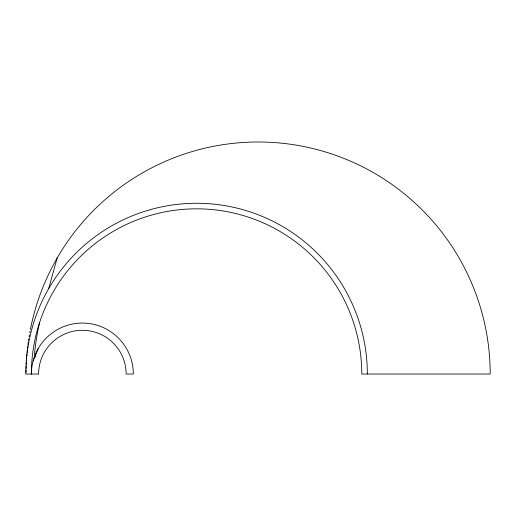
<?xml version="1.0" encoding="UTF-8"?>
<svg xmlns="http://www.w3.org/2000/svg" width="516" height="516" viewBox="0 0 516 516"><rect width="100%" height="100%" fill="white"/><g stroke="black" fill="none" stroke-linecap="round" stroke-linejoin="round"><path stroke-width="0.77" d="M35.114 357.149L35.314 355.614M48.678 288.644L57.166 258M33.147 360.845L38.236 348.552M367.34 374.029A170.77 170.77 0 0 0 196.57 203.265A170.77 170.77 0 0 0 25.8 374.029L38.616 374.029A43.75 43.75 0 0 1 82.367 330.285A43.75 43.75 0 0 1 126.117 374.029L133.321 374.029A50.955 50.955 0 0 0 82.367 323.074A50.955 50.955 0 0 0 31.412 374.029M31.36 374.029A165.21 165.21 0 0 1 196.57 208.825A165.21 165.21 0 0 1 361.774 374.029L490.2 374.029A232.065 232.065 0 0 0 30.392 329.479M26.077 372.449A232.065 232.065 0 0 1 26.11 370.069M26.142 368.482A232.065 232.065 0 0 1 26.213 366.096M26.271 364.502A232.065 232.065 0 0 1 26.381 362.109M26.471 360.516A232.065 232.065 0 0 1 26.619 358.117M26.735 356.524A232.065 232.065 0 0 1 26.929 354.124M27.071 352.525A232.065 232.065 0 0 1 27.309 350.125M27.477 348.532A232.065 232.065 0 0 1 27.754 346.133M27.954 344.54A232.065 232.065 0 0 1 28.277 342.147M28.503 340.554A232.065 232.065 0 0 1 28.741 338.967M29.115 336.587A232.065 232.065 0 0 1 29.38 335M29.799 332.633A232.065 232.065 0 0 1 30.089 331.053M34.456 354.782A224.505 224.505 0 0 1 39.532 322.9"/></g></svg>
